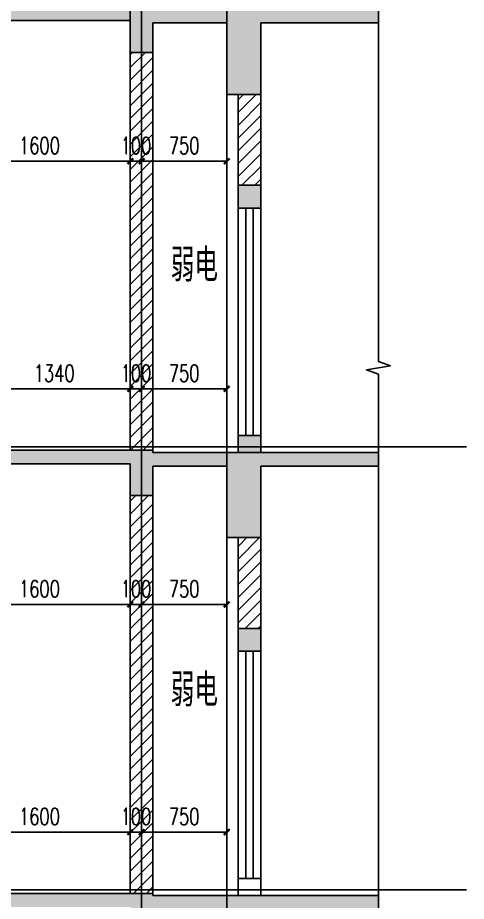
# Model space of a CAD drawing. Extents: x 1738711 to 2346805, y 1189731 to 2516152.
# Drawn here: x 2047951 to 2051904, y 1376972 to 1384747 of the extents above; entities that cross this region are included whole.
import ezdxf

# ---------------------------------------------------------------- set-up
doc = ezdxf.new("R2010")
doc.units = 0
doc.header["$LTSCALE"] = 1000
doc.header["$MEASUREMENT"] = 0
doc.linetypes.add('复件 140224通州运河二期售楼部条件图_t3$0$X-ME SHAFT SH$0$X-B2$0$WATER_LINE', pattern=[0])
for name, color, linetype in [('AR-TEXT', 7, 'Continuous'), ('DIM_SYMB', 3, 'Continuous'), ('DOTE', 1, 'Continuous'), ('PUB_DIM', 3, 'Continuous'), ('PUB_HATCH', 8, 'Continuous'), ('WALL', 40, 'Continuous'), ('WINDOW', 144, 'Continuous'), ('切线', 35, 'Continuous')]:
    doc.layers.add(name, color=color, linetype=linetype)
doc.styles.add('_TCH_DIM_T3', font='SIMPLEX', dxfattribs={"width": 0.705882, "bigfont": 'GBCBIG'})
doc.styles.get("Standard").update_dxf_attribs({"font": 'gbenor.shx', "bigfont": 'gbcbig.shx'})
doc.dimstyles.new('_TCH_ARCH&&50', dxfattribs={"dimtxt": 148.75, "dimasz": 50, "dimexe": 125, "dimexo": 150, "dimgap": 63.125, "dimtad": 1, "dimdec": 0, "dimzin": 0, "dimdsep": 46, "dimtxsty": '_TCH_DIM_T3', "dimblk": 'ARCHTICK', "dimcen": 0.09, "dimclrt": 7, "dimazin": 2, "dimtfac": 1, "dimtdec": 0, "dimtix": 1, "dimtmove": 2, "dimatfit": 3, "dimfxl": 50, "dimtolj": 1, "dimtzin": 0, "dimarcsym": 0})
pattern_1 = [(45, (0, 0), (-88.3883476, 88.3883476), []), (50, (0, 0), (358.63009, -31.376067), [37.5, -412.5]), (355, (0, 0), (-69.375667, 376.096067), [30, -330]), (100.4514, (29.9, -2.6), (289.25469, 344.71977), [31.870095, -350.571056]), (46.1842, (0, 100), (533.620524, -82.75951), [56.25, -618.75]), (96.6356, (44.47, 93.1), (467.33135, 487.05894), [47.80514, -525.8565]), (351.1842, (0, 100), (467.33097, 487.0593), [45, -495]), (21, (50, 75), (298.453526, -201.309445), [37.5, -412.5]), (326, (50, 75), (121.657666, 362.57502), [30, -330]), (71.4514, (74.87, 58.22), (420.111314, 161.26525), [31.870095, -350.571056]), (37.5, (0, 0), (6.0799277, 166.446927), [0, -326, 0, -335, 0, -331.25]), (7.5, (0, 0), (131.534769, 197.205856), [0, -191, 0, -318.5, 0, -126.25]), (327.5, (-111.5, 0), (266.911218, -11.277436), [0, -125, 0, -390, 0, -517.5]), (317.5, (-161.5, 0), (291.593085, 50.052491), [0, -162.5, 0, -259, 0, -367.5])]

# ---------------------------------------------------------------- blocks, each defined once
blk = doc.blocks.new('_ArchTick')
at = {"color": 0, "linetype": 'ByBlock', "const_width": 0.4}
blk.add_lwpolyline([(-0.5, -0.5), (0.5, 0.5)], dxfattribs=at)
blk = doc.blocks.new('*D1548')
at = {"layer": 'Defpoints', "color": 0, "transparency": 16777216}
for p in [(2049793.2, 1383483.8), (2049043.2, 1382957), (2049793.2, 1382957)]:
    blk.add_point(p, dxfattribs=at)
at = {"layer": 'PUB_DIM', "color": 0, "lineweight": -2, "transparency": 16777216}
for p, q in [((2049043.2, 1383107), (2049043.2, 1383608.8)), ((2049793.2, 1383107), (2049793.2, 1383608.8)), ((2049043.2, 1383483.8), (2049793.2, 1383483.8))]:
    blk.add_line(p, q, dxfattribs=at)
at = {"layer": 'PUB_DIM', "color": 0, "lineweight": -2, "transparency": 16777216, "xscale": 50, "yscale": 50, "zscale": 50, "rotation": 180}
blk.add_blockref('_ArchTick', (2049043.2, 1383483.8), dxfattribs=at)
at = {"layer": 'PUB_DIM', "color": 0, "lineweight": -2, "transparency": 16777216, "xscale": 50, "yscale": 50, "zscale": 50}
blk.add_blockref('_ArchTick', (2049793.2, 1383483.8), dxfattribs=at)
at = {"layer": 'PUB_DIM', "color": 7, "transparency": 16777216, "insert": (2049418.2, 1383621.3), "char_height": 148.75, "attachment_point": 5, "style": '_TCH_DIM_T3'}
blk.add_mtext('\\A1;750', dxfattribs=at)
blk = doc.blocks.new('*D1549')
at = {"layer": 'Defpoints', "color": 0, "transparency": 16777216}
for p in [(2049043.2, 1383483.8), (2048943.2, 1382957), (2049043.2, 1382957)]:
    blk.add_point(p, dxfattribs=at)
at = {"layer": 'PUB_DIM', "color": 0, "lineweight": -2, "transparency": 16777216}
for p, q in [((2048943.2, 1383107), (2048943.2, 1383608.8)), ((2049043.2, 1383107), (2049043.2, 1383608.8)), ((2048943.2, 1383483.8), (2048893.2, 1383483.8)), ((2048943.2, 1383483.8), (2049043.2, 1383483.8)), ((2049043.2, 1383483.8), (2049093.2, 1383483.8))]:
    blk.add_line(p, q, dxfattribs=at)
at = {"layer": 'PUB_DIM', "color": 0, "lineweight": -2, "transparency": 16777216, "xscale": 50, "yscale": 50, "zscale": 50}
blk.add_blockref('_ArchTick', (2048943.2, 1383483.8), dxfattribs=at)
at = {"layer": 'PUB_DIM', "color": 0, "lineweight": -2, "transparency": 16777216, "xscale": 50, "yscale": 50, "zscale": 50, "rotation": 180}
blk.add_blockref('_ArchTick', (2049043.2, 1383483.8), dxfattribs=at)
at = {"layer": 'PUB_DIM', "color": 7, "transparency": 16777216, "insert": (2048993.2, 1383621.3), "char_height": 148.75, "attachment_point": 5, "style": '_TCH_DIM_T3'}
blk.add_mtext('\\A1;100', dxfattribs=at)
blk = doc.blocks.new('*D1550')
at = {"layer": 'Defpoints', "color": 0, "transparency": 16777216}
for p in [(2048943.2, 1383483.8), (2047343.2, 1382957), (2048943.2, 1382957)]:
    blk.add_point(p, dxfattribs=at)
at = {"layer": 'PUB_DIM', "color": 0, "lineweight": -2, "transparency": 16777216}
for p, q in [((2047343.2, 1383107), (2047343.2, 1383608.8)), ((2048943.2, 1383107), (2048943.2, 1383608.8)), ((2047343.2, 1383483.8), (2048943.2, 1383483.8))]:
    blk.add_line(p, q, dxfattribs=at)
at = {"layer": 'PUB_DIM', "color": 0, "lineweight": -2, "transparency": 16777216, "xscale": 50, "yscale": 50, "zscale": 50, "rotation": 180}
blk.add_blockref('_ArchTick', (2047343.2, 1383483.8), dxfattribs=at)
at = {"layer": 'PUB_DIM', "color": 0, "lineweight": -2, "transparency": 16777216, "xscale": 50, "yscale": 50, "zscale": 50}
blk.add_blockref('_ArchTick', (2048943.2, 1383483.8), dxfattribs=at)
at = {"layer": 'PUB_DIM', "color": 7, "transparency": 16777216, "insert": (2048143.2, 1383621.3), "char_height": 148.75, "attachment_point": 5, "style": '_TCH_DIM_T3'}
blk.add_mtext('\\A1;1600', dxfattribs=at)
blk = doc.blocks.new('*D1554')
at = {"layer": 'Defpoints', "color": 0, "transparency": 16777216}
for p in [(2049793.2, 1381480.8), (2049043.2, 1380954), (2049793.2, 1380954)]:
    blk.add_point(p, dxfattribs=at)
at = {"layer": 'PUB_DIM', "color": 0, "lineweight": -2, "transparency": 16777216}
for p, q in [((2049043.2, 1381104), (2049043.2, 1381605.8)), ((2049793.2, 1381104), (2049793.2, 1381605.8)), ((2049043.2, 1381480.8), (2049793.2, 1381480.8))]:
    blk.add_line(p, q, dxfattribs=at)
at = {"layer": 'PUB_DIM', "color": 0, "lineweight": -2, "transparency": 16777216, "xscale": 50, "yscale": 50, "zscale": 50, "rotation": 180}
blk.add_blockref('_ArchTick', (2049043.2, 1381480.8), dxfattribs=at)
at = {"layer": 'PUB_DIM', "color": 0, "lineweight": -2, "transparency": 16777216, "xscale": 50, "yscale": 50, "zscale": 50}
blk.add_blockref('_ArchTick', (2049793.2, 1381480.8), dxfattribs=at)
at = {"layer": 'PUB_DIM', "color": 7, "transparency": 16777216, "insert": (2049418.2, 1381618.3), "char_height": 148.75, "attachment_point": 5, "style": '_TCH_DIM_T3'}
blk.add_mtext('\\A1;750', dxfattribs=at)
blk = doc.blocks.new('*D1555')
at = {"layer": 'Defpoints', "color": 0, "transparency": 16777216}
for p in [(2049043.2, 1381480.8), (2048943.2, 1380954), (2049043.2, 1380954)]:
    blk.add_point(p, dxfattribs=at)
at = {"layer": 'PUB_DIM', "color": 0, "lineweight": -2, "transparency": 16777216}
for p, q in [((2048943.2, 1381104), (2048943.2, 1381605.8)), ((2049043.2, 1381104), (2049043.2, 1381605.8)), ((2048943.2, 1381480.8), (2048893.2, 1381480.8)), ((2048943.2, 1381480.8), (2049043.2, 1381480.8)), ((2049043.2, 1381480.8), (2049093.2, 1381480.8))]:
    blk.add_line(p, q, dxfattribs=at)
at = {"layer": 'PUB_DIM', "color": 0, "lineweight": -2, "transparency": 16777216, "xscale": 50, "yscale": 50, "zscale": 50}
blk.add_blockref('_ArchTick', (2048943.2, 1381480.8), dxfattribs=at)
at = {"layer": 'PUB_DIM', "color": 0, "lineweight": -2, "transparency": 16777216, "xscale": 50, "yscale": 50, "zscale": 50, "rotation": 180}
blk.add_blockref('_ArchTick', (2049043.2, 1381480.8), dxfattribs=at)
at = {"layer": 'PUB_DIM', "color": 7, "transparency": 16777216, "insert": (2048993.2, 1381618.3), "char_height": 148.75, "attachment_point": 5, "style": '_TCH_DIM_T3'}
blk.add_mtext('\\A1;100', dxfattribs=at)
blk = doc.blocks.new('*D1556')
at = {"layer": 'Defpoints', "color": 0, "transparency": 16777216}
for p in [(2048943.2, 1381480.8), (2047603.2, 1380954), (2048943.2, 1380954)]:
    blk.add_point(p, dxfattribs=at)
at = {"layer": 'PUB_DIM', "color": 0, "lineweight": -2, "transparency": 16777216}
for p, q in [((2047603.2, 1381104), (2047603.2, 1381605.8)), ((2048943.2, 1381104), (2048943.2, 1381605.8)), ((2047603.2, 1381480.8), (2048943.2, 1381480.8))]:
    blk.add_line(p, q, dxfattribs=at)
at = {"layer": 'PUB_DIM', "color": 0, "lineweight": -2, "transparency": 16777216, "xscale": 50, "yscale": 50, "zscale": 50, "rotation": 180}
blk.add_blockref('_ArchTick', (2047603.2, 1381480.8), dxfattribs=at)
at = {"layer": 'PUB_DIM', "color": 0, "lineweight": -2, "transparency": 16777216, "xscale": 50, "yscale": 50, "zscale": 50}
blk.add_blockref('_ArchTick', (2048943.2, 1381480.8), dxfattribs=at)
at = {"layer": 'PUB_DIM', "color": 7, "transparency": 16777216, "insert": (2048273.2, 1381618.3), "char_height": 148.75, "attachment_point": 5, "style": '_TCH_DIM_T3'}
blk.add_mtext('\\A1;1340', dxfattribs=at)
blk = doc.blocks.new('*D1560')
at = {"layer": 'Defpoints', "color": 0, "transparency": 16777216}
for p in [(2049793.2, 1379583.8), (2049043.2, 1379057), (2049793.2, 1379057)]:
    blk.add_point(p, dxfattribs=at)
at = {"layer": 'PUB_DIM', "color": 0, "lineweight": -2, "transparency": 16777216}
for p, q in [((2049043.2, 1379207), (2049043.2, 1379708.8)), ((2049793.2, 1379207), (2049793.2, 1379708.8)), ((2049043.2, 1379583.8), (2049793.2, 1379583.8))]:
    blk.add_line(p, q, dxfattribs=at)
at = {"layer": 'PUB_DIM', "color": 0, "lineweight": -2, "transparency": 16777216, "xscale": 50, "yscale": 50, "zscale": 50, "rotation": 180}
blk.add_blockref('_ArchTick', (2049043.2, 1379583.8), dxfattribs=at)
at = {"layer": 'PUB_DIM', "color": 0, "lineweight": -2, "transparency": 16777216, "xscale": 50, "yscale": 50, "zscale": 50}
blk.add_blockref('_ArchTick', (2049793.2, 1379583.8), dxfattribs=at)
at = {"layer": 'PUB_DIM', "color": 7, "transparency": 16777216, "insert": (2049418.2, 1379721.3), "char_height": 148.75, "attachment_point": 5, "style": '_TCH_DIM_T3'}
blk.add_mtext('\\A1;750', dxfattribs=at)
blk = doc.blocks.new('*D1561')
at = {"layer": 'Defpoints', "color": 0, "transparency": 16777216}
for p in [(2049043.2, 1379583.8), (2048943.2, 1379057), (2049043.2, 1379057)]:
    blk.add_point(p, dxfattribs=at)
at = {"layer": 'PUB_DIM', "color": 0, "lineweight": -2, "transparency": 16777216}
for p, q in [((2048943.2, 1379207), (2048943.2, 1379708.8)), ((2049043.2, 1379207), (2049043.2, 1379708.8)), ((2048943.2, 1379583.8), (2048893.2, 1379583.8)), ((2048943.2, 1379583.8), (2049043.2, 1379583.8)), ((2049043.2, 1379583.8), (2049093.2, 1379583.8))]:
    blk.add_line(p, q, dxfattribs=at)
at = {"layer": 'PUB_DIM', "color": 0, "lineweight": -2, "transparency": 16777216, "xscale": 50, "yscale": 50, "zscale": 50}
blk.add_blockref('_ArchTick', (2048943.2, 1379583.8), dxfattribs=at)
at = {"layer": 'PUB_DIM', "color": 0, "lineweight": -2, "transparency": 16777216, "xscale": 50, "yscale": 50, "zscale": 50, "rotation": 180}
blk.add_blockref('_ArchTick', (2049043.2, 1379583.8), dxfattribs=at)
at = {"layer": 'PUB_DIM', "color": 7, "transparency": 16777216, "insert": (2048993.2, 1379721.3), "char_height": 148.75, "attachment_point": 5, "style": '_TCH_DIM_T3'}
blk.add_mtext('\\A1;100', dxfattribs=at)
blk = doc.blocks.new('*D1562')
at = {"layer": 'Defpoints', "color": 0, "transparency": 16777216}
for p in [(2048943.2, 1379583.8), (2047343.2, 1379057), (2048943.2, 1379057)]:
    blk.add_point(p, dxfattribs=at)
at = {"layer": 'PUB_DIM', "color": 0, "lineweight": -2, "transparency": 16777216}
for p, q in [((2047343.2, 1379207), (2047343.2, 1379708.8)), ((2048943.2, 1379207), (2048943.2, 1379708.8)), ((2047343.2, 1379583.8), (2048943.2, 1379583.8))]:
    blk.add_line(p, q, dxfattribs=at)
at = {"layer": 'PUB_DIM', "color": 0, "lineweight": -2, "transparency": 16777216, "xscale": 50, "yscale": 50, "zscale": 50, "rotation": 180}
blk.add_blockref('_ArchTick', (2047343.2, 1379583.8), dxfattribs=at)
at = {"layer": 'PUB_DIM', "color": 0, "lineweight": -2, "transparency": 16777216, "xscale": 50, "yscale": 50, "zscale": 50}
blk.add_blockref('_ArchTick', (2048943.2, 1379583.8), dxfattribs=at)
at = {"layer": 'PUB_DIM', "color": 7, "transparency": 16777216, "insert": (2048143.2, 1379721.3), "char_height": 148.75, "attachment_point": 5, "style": '_TCH_DIM_T3'}
blk.add_mtext('\\A1;1600', dxfattribs=at)
blk = doc.blocks.new('*D1566')
at = {"layer": 'Defpoints', "color": 0, "transparency": 16777216}
for p in [(2049793.2, 1377580.8), (2049043.2, 1377054), (2049793.2, 1377054)]:
    blk.add_point(p, dxfattribs=at)
at = {"layer": 'PUB_DIM', "color": 0, "lineweight": -2, "transparency": 16777216}
for p, q in [((2049043.2, 1377204), (2049043.2, 1377705.8)), ((2049793.2, 1377204), (2049793.2, 1377705.8)), ((2049043.2, 1377580.8), (2049793.2, 1377580.8))]:
    blk.add_line(p, q, dxfattribs=at)
at = {"layer": 'PUB_DIM', "color": 0, "lineweight": -2, "transparency": 16777216, "xscale": 50, "yscale": 50, "zscale": 50, "rotation": 180}
blk.add_blockref('_ArchTick', (2049043.2, 1377580.8), dxfattribs=at)
at = {"layer": 'PUB_DIM', "color": 0, "lineweight": -2, "transparency": 16777216, "xscale": 50, "yscale": 50, "zscale": 50}
blk.add_blockref('_ArchTick', (2049793.2, 1377580.8), dxfattribs=at)
at = {"layer": 'PUB_DIM', "color": 7, "transparency": 16777216, "insert": (2049418.2, 1377718.3), "char_height": 148.75, "attachment_point": 5, "style": '_TCH_DIM_T3'}
blk.add_mtext('\\A1;750', dxfattribs=at)
blk = doc.blocks.new('*D1567')
at = {"layer": 'Defpoints', "color": 0, "transparency": 16777216}
for p in [(2049043.2, 1377580.8), (2048943.2, 1377054), (2049043.2, 1377054)]:
    blk.add_point(p, dxfattribs=at)
at = {"layer": 'PUB_DIM', "color": 0, "lineweight": -2, "transparency": 16777216}
for p, q in [((2048943.2, 1377204), (2048943.2, 1377705.8)), ((2049043.2, 1377204), (2049043.2, 1377705.8)), ((2048943.2, 1377580.8), (2048893.2, 1377580.8)), ((2048943.2, 1377580.8), (2049043.2, 1377580.8)), ((2049043.2, 1377580.8), (2049093.2, 1377580.8))]:
    blk.add_line(p, q, dxfattribs=at)
at = {"layer": 'PUB_DIM', "color": 0, "lineweight": -2, "transparency": 16777216, "xscale": 50, "yscale": 50, "zscale": 50}
blk.add_blockref('_ArchTick', (2048943.2, 1377580.8), dxfattribs=at)
at = {"layer": 'PUB_DIM', "color": 0, "lineweight": -2, "transparency": 16777216, "xscale": 50, "yscale": 50, "zscale": 50, "rotation": 180}
blk.add_blockref('_ArchTick', (2049043.2, 1377580.8), dxfattribs=at)
at = {"layer": 'PUB_DIM', "color": 7, "transparency": 16777216, "insert": (2048993.2, 1377718.3), "char_height": 148.75, "attachment_point": 5, "style": '_TCH_DIM_T3'}
blk.add_mtext('\\A1;100', dxfattribs=at)
blk = doc.blocks.new('*D1568')
at = {"layer": 'Defpoints', "color": 0, "transparency": 16777216}
for p in [(2048943.2, 1377580.8), (2047343.2, 1377054), (2048943.2, 1377054)]:
    blk.add_point(p, dxfattribs=at)
at = {"layer": 'PUB_DIM', "color": 0, "lineweight": -2, "transparency": 16777216}
for p, q in [((2047343.2, 1377204), (2047343.2, 1377705.8)), ((2048943.2, 1377204), (2048943.2, 1377705.8)), ((2047343.2, 1377580.8), (2048943.2, 1377580.8))]:
    blk.add_line(p, q, dxfattribs=at)
at = {"layer": 'PUB_DIM', "color": 0, "lineweight": -2, "transparency": 16777216, "xscale": 50, "yscale": 50, "zscale": 50, "rotation": 180}
blk.add_blockref('_ArchTick', (2047343.2, 1377580.8), dxfattribs=at)
at = {"layer": 'PUB_DIM', "color": 0, "lineweight": -2, "transparency": 16777216, "xscale": 50, "yscale": 50, "zscale": 50}
blk.add_blockref('_ArchTick', (2048943.2, 1377580.8), dxfattribs=at)
at = {"layer": 'PUB_DIM', "color": 7, "transparency": 16777216, "insert": (2048143.2, 1377718.3), "char_height": 148.75, "attachment_point": 5, "style": '_TCH_DIM_T3'}
blk.add_mtext('\\A1;1600', dxfattribs=at)

msp = doc.modelspace()

# ---------------------------------------------------------------- hatches: boundary and pattern name
at = {"layer": 'PUB_HATCH', "linetype": '复件 140224通州运河二期售楼部条件图_t3$0$X-ME SHAFT SH$0$X-B2$0$WATER_LINE'}
h = msp.add_hatch(dxfattribs=at)
h.set_pattern_fill('ANSI31', color=256, scale=50, style=0)
h.set_pattern_definition([(45, (2049777.52, 1392663.575), (-56.1266, 56.1266), [])])
h.paths.add_polyline_path([(2049893.2, 1392821.6), (2049593.2, 1392821.6), (2049593.2, 1392641.6), (2049893.2, 1392641.6)])
h.paths.add_polyline_path([(2049143.2, 1388341.6), (2048943.2, 1388341.6), (2048943.2, 1384841.6), (2049143.2, 1384841.6)])
h.paths.add_polyline_path([(2050093.2, 1387971.6), (2049893.2, 1387971.6), (2049893.2, 1387171.6), (2050093.2, 1387171.6)])
h.paths.add_polyline_path([(2049143.2, 1392241.6), (2048943.2, 1392241.6), (2048943.2, 1388741.6), (2049143.2, 1388741.6)])
h.paths.add_polyline_path([(2050093.2, 1391871.6), (2049893.2, 1391871.6), (2049893.2, 1391071.6), (2050093.2, 1391071.6)])
h.paths.add_polyline_path([(2049143.2, 1376641.6), (2048943.2, 1376641.6), (2048943.2, 1374041.6), (2049143.2, 1374041.6)])
h.paths.add_polyline_path([(2050093.2, 1376271.6), (2049893.2, 1376271.6), (2049893.2, 1373371.6), (2050093.2, 1373371.6)])
h.paths.add_polyline_path([(2049143.2, 1380541.6), (2048943.2, 1380541.6), (2048943.2, 1377041.6), (2049143.2, 1377041.6)])
h.paths.add_polyline_path([(2050093.2, 1380171.6), (2049893.2, 1380171.6), (2049893.2, 1379371.6), (2050093.2, 1379371.6)])
h.paths.add_polyline_path([(2049143.2, 1384441.6), (2048943.2, 1384441.6), (2048943.2, 1380941.6), (2049143.2, 1380941.6)])
h.paths.add_polyline_path([(2050093.2, 1384071.6), (2049893.2, 1384071.6), (2049893.2, 1383271.6), (2050093.2, 1383271.6)])
h.paths.add_polyline_path([(2049143.2, 1373555.9), (2048943.2, 1373555.9), (2048943.2, 1371041.6), (2049143.2, 1371041.6)])
h = msp.add_hatch(dxfattribs=at)
h.set_pattern_fill('钢筋混凝土', color=256, scale=50, style=0)
h.set_pattern_definition(pattern_1)
h.paths.add_polyline_path([(2047343.2, 1385011.2), (2047083.2, 1385011.2), (2047083.2, 1385180.8), (2046823.2, 1385180.8), (2046823.2, 1385350.3), (2046563.2, 1385350.3), (2046563.2, 1385519.9), (2046303.2, 1385519.9), (2046303.2, 1385689.5), (2046043.2, 1385689.5), (2046043.2, 1385859), (2045783.2, 1385859), (2045783.2, 1386028.6), (2045523.2, 1386028.6), (2045523.2, 1386198.2), (2045263.2, 1386198.2), (2045263.2, 1386367.8), (2045003.2, 1386367.8), (2045003.2, 1386537.3), (2044743.2, 1386537.3), (2044743.2, 1386706.9), (2043393.2, 1386706.9), (2043393.2, 1386836.9), (2043293.2, 1386836.9), (2043293.2, 1386306.9), (2043493.2, 1386306.9), (2043493.2, 1386586.9), (2044543.2, 1386586.9), (2044543.2, 1386306.9), (2044743.2, 1386306.9), (2044743.2, 1386394.1), (2047307.5, 1384721.6), (2047603.2, 1384721.6), (2047603.2, 1384441.6), (2047803.2, 1384441.6), (2047803.2, 1384721.6), (2048943.2, 1384721.6), (2048943.2, 1384841.6), (2047343.2, 1384841.6)])
h.paths.add_polyline_path([(2050093.2, 1384701.6), (2051129.2, 1384701.6), (2051129.2, 1384821.6), (2049143.2, 1384821.6), (2049143.2, 1384841.6), (2048943.2, 1384841.6), (2048943.2, 1384441.6), (2049143.2, 1384441.6), (2049143.2, 1384701.6), (2049793.2, 1384701.6), (2049793.2, 1384071.6), (2050093.2, 1384071.6)])
h.paths.add_polyline_path([(2050093.2, 1384971.6), (2049893.2, 1384971.6), (2049893.2, 1384821.6), (2050093.2, 1384821.6)])
h.paths.add_polyline_path([(2050093.2, 1383271.6), (2049893.2, 1383271.6), (2049893.2, 1383071.6), (2050093.2, 1383071.6)])
h.paths.add_polyline_path([(2043393.2, 1384821.6), (2043293.2, 1384821.6), (2043293.2, 1384971.6), (2043092.4, 1384971.6), (2043092.4, 1384871.6), (2042993.2, 1384871.6), (2042993.2, 1384771.6), (2043093.2, 1384771.6), (2043093.2, 1384371.6), (2042993.2, 1384371.6), (2042993.2, 1384271.6), (2043093.2, 1384271.6), (2043093.2, 1384071.6), (2043393.2, 1384071.6)])
h = msp.add_hatch(dxfattribs=at)
h.set_pattern_fill('钢筋混凝土', color=256, scale=50, style=0)
h.set_pattern_definition(pattern_1)
h.paths.add_polyline_path([(2043393.2, 1380921.6), (2043293.2, 1380921.6), (2043293.2, 1381871.6), (2043093.2, 1381871.6), (2043093.2, 1380921.6), (2040893.2, 1380921.6), (2040893.2, 1380071.6), (2041193.2, 1380071.6), (2041193.2, 1380801.6), (2043093.2, 1380801.6), (2043093.2, 1380171.6), (2042893.2, 1380171.6), (2042893.2, 1380071.6), (2043393.2, 1380071.6)])
h.paths.add_polyline_path([(2051129.2, 1380921.6), (2049143.2, 1380921.6), (2049143.2, 1380941.6), (2047343.2, 1380941.6), (2047343.2, 1381111.2), (2047083.2, 1381111.2), (2047083.2, 1381280.8), (2046823.2, 1381280.8), (2046823.2, 1381450.3), (2046563.2, 1381450.3), (2046563.2, 1381619.9), (2046303.2, 1381619.9), (2046303.2, 1381789.5), (2046043.2, 1381789.5), (2046043.2, 1381959), (2045783.2, 1381959), (2045783.2, 1382128.6), (2045523.2, 1382128.6), (2045523.2, 1382298.2), (2045263.2, 1382298.2), (2045263.2, 1382467.8), (2045003.2, 1382467.8), (2045003.2, 1382637.3), (2044743.2, 1382637.3), (2044743.2, 1382806.9), (2043393.2, 1382806.9), (2043393.2, 1382936.9), (2043293.2, 1382936.9), (2043293.2, 1382406.9), (2043493.2, 1382406.9), (2043493.2, 1382686.9), (2044543.2, 1382686.9), (2044543.2, 1382406.9), (2044743.2, 1382406.9), (2044743.2, 1382494.1), (2047307.5, 1380821.6), (2047603.2, 1380821.6), (2047603.2, 1380541.6), (2047803.2, 1380541.6), (2047803.2, 1380821.6), (2048943.2, 1380821.6), (2048943.2, 1380541.6), (2049143.2, 1380541.6), (2049143.2, 1380801.6), (2049793.2, 1380801.6), (2049793.2, 1380171.6), (2050093.2, 1380171.6), (2050093.2, 1380801.6), (2051129.2, 1380801.6)])
h.paths.add_polyline_path([(2050093.2, 1381071.6), (2049893.2, 1381071.6), (2049893.2, 1380921.6), (2050093.2, 1380921.6)], flags=17)
h.paths.add_polyline_path([(2050093.2, 1379371.6), (2049893.2, 1379371.6), (2049893.2, 1379171.6), (2050093.2, 1379171.6)])
h = msp.add_hatch(dxfattribs=at)
h.set_pattern_fill('钢筋混凝土', color=256, scale=50, style=0)
h.set_pattern_definition(pattern_1)
h.paths.add_polyline_path([(2049143.2, 1374041.6), (2047343.2, 1374041.6), (2047343.2, 1374208.3), (2047083.2, 1374208.3), (2047083.2, 1374375), (2046823.2, 1374375), (2046823.2, 1374541.6), (2046563.2, 1374541.6), (2046563.2, 1374708.3), (2046303.2, 1374708.3), (2046303.2, 1374875), (2046043.2, 1374875), (2046043.2, 1375041.6), (2045783.2, 1375041.6), (2045783.2, 1375208.3), (2045523.2, 1375208.3), (2045523.2, 1375375), (2045263.2, 1375375), (2045263.2, 1375541.6), (2043293.2, 1375541.6), (2043293.2, 1375671.6), (2043193.2, 1375671.6), (2043193.2, 1375141.6), (2043393.2, 1375141.6), (2043393.2, 1375421.6), (2045063.2, 1375421.6), (2045063.2, 1375141.6), (2045263.2, 1375141.6), (2045263.2, 1375232.4), (2047308, 1373921.6), (2047603.2, 1373921.6), (2047603.2, 1373641.6), (2047803.2, 1373641.6), (2047803.2, 1373921.6), (2048943.2, 1373921.6), (2048943.2, 1373555.9), (2049143.2, 1373555.9)])
h.paths.add_polyline_path([(2043393.2, 1377021.6), (2043093.2, 1377021.6), (2043093.2, 1377171.6), (2042893.2, 1377171.6), (2042893.2, 1376271.6), (2043393.2, 1376271.6)])
h.paths.add_polyline_path([(2047803.2, 1376921.6), (2048943.2, 1376921.6), (2048943.2, 1376641.6), (2049143.2, 1376641.6), (2049143.2, 1376901.6), (2049793.2, 1376901.6), (2049793.2, 1376271.6), (2050093.2, 1376271.6), (2050093.2, 1376901.6), (2051129.2, 1376901.6), (2051129.2, 1377021.6), (2049143.2, 1377021.6), (2049143.2, 1377041.6), (2047343.2, 1377041.6), (2047343.2, 1377211.2), (2047083.2, 1377211.2), (2047083.2, 1377380.8), (2046823.2, 1377380.8), (2046823.2, 1377550.3), (2046563.2, 1377550.3), (2046563.2, 1377719.9), (2046303.2, 1377719.9), (2046303.2, 1377889.5), (2046043.2, 1377889.5), (2046043.2, 1378059), (2045783.2, 1378059), (2045783.2, 1378228.6), (2045523.2, 1378228.6), (2045523.2, 1378398.2), (2045263.2, 1378398.2), (2045263.2, 1378567.8), (2045003.2, 1378567.8), (2045003.2, 1378737.3), (2044743.2, 1378737.3), (2044743.2, 1378906.9), (2043293.2, 1378906.9), (2043293.2, 1379036.9), (2043193.2, 1379036.9), (2043193.2, 1378506.9), (2043393.2, 1378506.9), (2043393.2, 1378786.9), (2044543.2, 1378786.9), (2044543.2, 1378506.9), (2044743.2, 1378506.9), (2044743.2, 1378594.1), (2047307.5, 1376921.6), (2047603.2, 1376921.6), (2047603.2, 1376641.6), (2047803.2, 1376641.6)])
h.paths.add_polyline_path([(2050093.2, 1373371.6), (2049893.2, 1373371.6), (2049893.2, 1373171.6), (2050093.2, 1373171.6)])

# ---------------------------------------------------------------- linework, layer by layer
at = {"layer": 'DIM_SYMB'}
msp.add_lwpolyline([(2051129.2, 1370055.6), (2051129.2, 1381609.2), (2051024.2, 1381647.4), (2051234.2, 1381684.5), (2051129.2, 1381721.7), (2051129.2, 1393275.3)], dxfattribs=at)
at = {"layer": 'DOTE'}
for p, q in [((2049043.2, 1397290.7), (2049043.2, 1370014.9)), ((2049793.2, 1397290.7), (2049793.2, 1370014.9)), ((2051903.8, 1380971.6), (2040349.5, 1380971.6)), ((2051903.8, 1377071.6), (2040349.5, 1377071.6))]:
    msp.add_line(p, q, dxfattribs=at)
at = {"layer": 'WALL'}
for p, q in [((2048943.2, 1380941.6), (2048943.2, 1388621.6)), ((2048943.2, 1384721.6), (2047803.2, 1384721.6)), ((2049143.2, 1380921.6), (2049143.2, 1384701.6)), ((2049793.2, 1384701.6), (2049143.2, 1384701.6)), ((2049793.2, 1384071.6), (2049793.2, 1384701.6)), ((2051129.2, 1384701.6), (2050093.2, 1384701.6)), ((2050093.2, 1383071.6), (2050093.2, 1384701.6)), ((2049143.2, 1384441.6), (2048943.2, 1384441.6)), ((2049793.2, 1384071.6), (2050093.2, 1384071.6)), ((2049893.2, 1383071.6), (2049893.2, 1384071.6)), ((2050093.2, 1383271.6), (2049893.2, 1383271.6)), ((2050093.2, 1383071.6), (2049893.2, 1383071.6)), ((2049893.2, 1380921.6), (2049893.2, 1381071.6)), ((2049893.2, 1380921.6), (2049893.2, 1381071.6)), ((2050093.2, 1381071.6), (2049893.2, 1381071.6)), ((2050093.2, 1380921.6), (2050093.2, 1381071.6)), ((2050093.2, 1380921.6), (2050093.2, 1381071.6)), ((2047343.2, 1380941.6), (2049143.2, 1380941.6)), ((2049143.2, 1380921.6), (2051129.2, 1380921.6)), ((2048943.2, 1380821.6), (2047803.2, 1380821.6)), ((2048943.2, 1377041.6), (2048943.2, 1380821.6)), ((2049143.2, 1377021.6), (2049143.2, 1380801.6)), ((2049793.2, 1380801.6), (2049143.2, 1380801.6)), ((2049793.2, 1380171.6), (2049793.2, 1380801.6)), ((2051129.2, 1380801.6), (2050093.2, 1380801.6)), ((2050093.2, 1379171.6), (2050093.2, 1380801.6)), ((2049143.2, 1380541.6), (2048943.2, 1380541.6)), ((2049793.2, 1380171.6), (2050093.2, 1380171.6)), ((2049893.2, 1379171.6), (2049893.2, 1380171.6)), ((2050093.2, 1379371.6), (2049893.2, 1379371.6)), ((2050093.2, 1379171.6), (2049893.2, 1379171.6)), ((2049893.2, 1377021.6), (2049893.2, 1377171.6)), ((2050093.2, 1377171.6), (2049893.2, 1377171.6)), ((2050093.2, 1377021.6), (2050093.2, 1377171.6)), ((2047343.2, 1377041.6), (2049143.2, 1377041.6)), ((2049143.2, 1377021.6), (2051129.2, 1377021.6))]:
    msp.add_line(p, q, dxfattribs=at)
at = {"layer": 'WINDOW'}
for p, q in [((2049893.2, 1383071.6), (2049893.2, 1381071.6)), ((2049959.9, 1381071.6), (2049959.9, 1383071.6)), ((2050026.5, 1381071.6), (2050026.5, 1383071.6)), ((2050093.2, 1383071.6), (2050093.2, 1381071.6)), ((2049893.2, 1379171.6), (2049893.2, 1377171.6)), ((2049959.9, 1377171.6), (2049959.9, 1379171.6)), ((2050026.5, 1377171.6), (2050026.5, 1379171.6)), ((2050093.2, 1379171.6), (2050093.2, 1377171.6))]:
    msp.add_line(p, q, dxfattribs=at)
at = {"layer": '切线'}
for p, q in [((2048943.2, 1380971.6), (2047373.2, 1380971.6)), ((2051129.2, 1380971.6), (2050093.2, 1380971.6)), ((2048943.2, 1377071.6), (2047373.2, 1377071.6)), ((2051129.2, 1377071.6), (2050093.2, 1377071.6))]:
    msp.add_line(p, q, dxfattribs=at)

# ---------------------------------------------------------------- texts
at = {"layer": 'AR-TEXT'}
for p in [(2049299.4, 1382424.8), (2049299.4, 1378686.3)]:
    msp.add_text('弱电', height=289.36, dxfattribs=at).set_placement(p)

# ---------------------------------------------------------------- dimensions: what is measured, and where the dimension line sits
at = {"layer": 'PUB_DIM'}
for p1, p2, picture, middle in [((2047343.2, 1382957), (2048943.2, 1382957), '*D1550', (2048143.2, 1383621.3)), ((2048943.2, 1382957), (2049043.2, 1382957), '*D1549', (2048993.2, 1383621.3)), ((2049043.2, 1382957), (2049793.2, 1382957), '*D1548', (2049418.2, 1383621.3)), ((2047603.2, 1380954), (2048943.2, 1380954), '*D1556', (2048273.2, 1381618.3)), ((2048943.2, 1380954), (2049043.2, 1380954), '*D1555', (2048993.2, 1381618.3)), ((2049043.2, 1380954), (2049793.2, 1380954), '*D1554', (2049418.2, 1381618.3)), ((2047343.2, 1379057), (2048943.2, 1379057), '*D1562', (2048143.2, 1379721.3)), ((2048943.2, 1379057), (2049043.2, 1379057), '*D1561', (2048993.2, 1379721.3)), ((2049043.2, 1379057), (2049793.2, 1379057), '*D1560', (2049418.2, 1379721.3)), ((2047343.2, 1377054), (2048943.2, 1377054), '*D1568', (2048143.2, 1377718.3)), ((2048943.2, 1377054), (2049043.2, 1377054), '*D1567', (2048993.2, 1377718.3)), ((2049043.2, 1377054), (2049793.2, 1377054), '*D1566', (2049418.2, 1377718.3))]:
    dim = msp.add_aligned_dim(p1=p1, p2=p2, distance=526.8, dimstyle='_TCH_ARCH&&50', dxfattribs=at)
    dim.commit()
    dim.dimension.update_dxf_attribs({"geometry": picture, "text_midpoint": middle})

doc.saveas('drawing.dxf')
